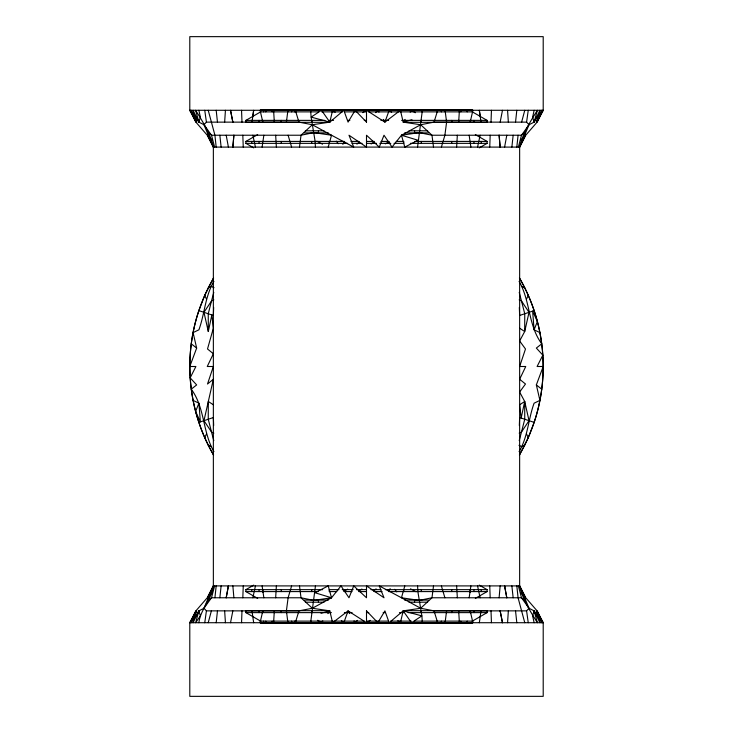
<?xml version="1.0" encoding="UTF-8"?>
<svg xmlns="http://www.w3.org/2000/svg" width="733" height="733" viewBox="0 0 733 733"><rect width="100%" height="100%" fill="white"/><g stroke="black" fill="none" stroke-linecap="round" stroke-linejoin="round"><path stroke-width="1.1" d="M241.551 622.72L241.991 610.864M242.815 597.771L243.255 585.905M489.745 147.095L490.185 135.229M491.009 122.136L491.449 110.28M213.669 307.439L213.358 315.456L198.863 310.618L204.754 295.335L213.596 278.018M519.33 425.561L519.642 417.544L534.137 422.382L528.246 437.665L519.404 454.982M273.601 622.72L274.325 610.864M275.663 597.771L276.378 585.905M456.622 147.095L457.337 135.229M458.675 122.136L459.399 110.28M224.646 122.136L225.434 110.28M507.566 622.72L508.354 610.864M310.618 622.72L315.456 585.905M417.544 147.095L422.382 110.28M499.109 597.771L500.144 585.905M198.863 310.618C182.957 357.942 188.326 411.9 213.596 454.982M534.137 422.382C550.043 375.058 544.674 321.1 519.404 278.018M214.925 597.771L216.18 585.905M516.82 147.095L518.075 135.229M216.189 622.72L217.463 610.864M219.845 597.771L221.128 585.905M511.872 147.095L513.155 135.229M515.537 122.136L516.811 110.28M286.401 122.136L287.922 110.28M445.078 622.72L446.599 610.864M299.485 147.095L301.016 135.229L312.322 124.738L329.813 122.136L343.823 110.28L348.074 122.136L355.139 110.28L366.5 122.136M433.515 585.905L431.984 597.771L420.678 608.262L403.187 610.864L389.177 622.72L384.926 610.864L377.861 622.72L366.5 610.864M252.317 119.983L252.015 122.136L253.655 110.28L252.766 116.749M479.345 622.72L480.985 610.864M204.754 622.72L206.413 610.864L203.966 608.262L213.358 585.905L213.358 147.095C210.389 133.763 202.803 121.724 195.619 110.28L198.909 122.136L203.966 124.738L211.498 135.229L214.622 147.095M518.378 585.905L521.502 597.771L529.034 608.262L534.091 610.864L537.381 622.72C530.197 611.276 522.611 599.237 519.642 585.905L519.642 147.095L529.034 124.738L526.587 122.136L528.246 110.28M262.102 147.095L263.853 135.229M469.935 592.383L470.412 589.149M469.147 597.771L470.898 585.905M213.917 281.371C205.057 296.233 204.727 313.834 198.909 329.813L193.081 332.599L196.655 348.074L189.792 366.5L195.903 366.5L190.159 377.861L196.655 384.926L191.258 389.177C204.983 407.676 202.537 432.14 213.917 451.629M519.083 451.629C527.943 436.767 528.273 419.166 534.091 403.187L539.919 400.401L536.345 384.926L543.208 366.5L537.097 366.5L542.841 355.139L536.345 348.074L541.742 343.823C528.017 325.324 530.463 300.86 519.083 281.371M504.597 147.095L506.796 135.229M230.519 622.72L232.847 610.864M500.163 122.136L502.481 110.28M213.779 292.412L211.498 301.016L203.966 312.322L208.3 331.536L211.846 314.952L213.358 328.21L207.512 348.99L213.358 353.737L207.247 366.5L213.358 366.5L207.512 384.01L213.358 379.263L203.966 420.678L211.498 431.984L213.779 440.588M519.221 440.588L521.502 431.984L529.034 420.678L524.7 401.464L521.154 418.048L519.642 404.79L524.7 401.464L519.642 392.027L525.488 384.01L519.642 379.263L525.753 366.5L519.642 366.5L525.488 348.99L519.642 340.973L524.7 331.536L529.034 312.322L521.502 301.016L519.221 292.412M252.848 597.771L255.441 585.905M477.559 147.095L480.142 135.229M198.863 622.72C200.512 609.297 211.7 599.337 213.358 585.905L519.642 585.905L525.753 597.771L537.097 610.864L543.208 622.72L543.208 696.35L189.792 696.35L189.792 622.72L195.903 610.864L207.247 597.771L213.358 585.905L207.512 597.771M518.378 147.095L521.502 135.229L529.034 124.738L534.091 122.136L537.381 110.28C530.197 121.724 522.611 133.763 519.642 147.095L213.358 147.095L207.247 135.229L195.903 122.136L189.792 110.28L189.792 36.65L543.208 36.65L543.208 110.28L537.097 122.136L525.753 135.229L519.642 147.095L525.488 135.229M534.137 110.28L532.634 117.106L534.091 122.136L541.742 110.28L536.345 122.136L542.841 110.28L537.097 122.136M260.582 620.567L260.078 622.72L262.826 610.864L262.322 613.017M470.174 122.136L472.922 110.28M310.618 110.28L311.122 117.106L329.813 122.136L332.599 110.28L335.183 112.25M422.382 622.72L421.878 615.894L403.187 610.864L400.401 622.72L397.817 620.75M214.622 585.905L211.498 597.771L203.966 608.262L198.909 610.864L191.258 622.72L196.655 610.864L190.159 622.72L195.903 610.864M208.227 622.72L211.379 610.864M521.621 122.136L524.773 110.28M198.909 610.864L195.619 622.72L200.366 615.894L198.909 610.864L193.081 622.72L195.684 614.098M328.21 147.095L331.536 135.229L312.322 124.738L298.954 122.136L206.413 122.136L203.966 124.738L209.565 138.198M404.79 585.905L401.464 597.771L420.678 608.262L434.046 610.864L526.587 610.864L529.034 608.262L523.435 594.802M198.909 122.136L193.081 110.28L196.655 122.136L191.258 110.28L198.909 122.136L200.366 117.106L198.863 110.28M534.091 610.864L539.919 622.72L536.345 610.864L541.742 622.72L534.091 610.864L532.634 615.894L534.137 622.72M291.615 585.905L288.106 597.771L286.401 610.864L287.922 622.72M441.385 147.095L444.894 135.229L446.599 122.136L445.078 110.28M537.316 118.902L539.919 110.28L534.091 122.136M211.846 140.26L208.3 135.229L208.254 132.627L211.498 135.229L301.016 135.229L313.751 132.627L331.536 135.229L353.737 147.095L348.99 135.229L366.5 147.095L366.5 135.229L379.263 147.095L384.01 135.229L392.027 147.095L401.464 135.229L420.678 124.738L434.046 122.136L437.665 110.28M295.335 622.72L298.954 610.864L312.322 608.262L331.536 597.771L340.973 585.905L348.99 597.771L353.737 585.905L366.5 597.771L366.5 585.905L384.01 597.771L379.263 585.905L401.464 597.771L419.249 600.373L431.984 597.771L521.502 597.771L524.746 600.373L524.7 597.771L521.154 592.74M198.909 403.187L195.619 411.479L200.366 421.878L198.909 403.187L193.081 400.401M534.091 329.813L537.381 321.521L532.634 311.122L534.091 329.813L539.919 332.599M204.754 437.665L206.413 434.046M526.587 298.954L528.246 295.335M196.087 611.853L189.792 622.72L543.208 622.72L536.345 610.864M536.913 121.147L543.208 110.28L189.792 110.28L196.655 122.136M342.824 144.355L344.675 141.616M388.325 591.384L390.176 588.645M405.102 119.406L403.187 122.136L420.678 124.738L431.984 135.229L433.515 147.095M410.205 112.103L411.479 110.28L415.263 112.763M322.795 620.897L321.521 622.72L317.737 620.237M327.898 613.594L329.813 610.864L312.322 608.262L301.016 597.771L299.485 585.905M521.154 140.26L524.7 135.229L524.746 132.627L521.502 135.229L431.984 135.229L419.249 132.627L401.464 135.229L404.79 147.095L418.048 140.26L401.464 135.229M211.846 592.74L208.3 597.771L208.254 600.373L211.498 597.771L301.016 597.771L313.751 600.373L331.536 597.771L328.21 585.905L314.952 592.74L331.536 597.771M375.589 112.653L377.861 110.28L378.952 112.103M357.411 620.347L355.139 622.72L354.048 620.897M356.925 144.126L359.326 141.9M373.674 591.1L376.075 588.874M371.109 143.97L373.876 142.092M359.124 590.908L361.891 589.03M362.817 112.653L366.5 110.28L384.926 122.136L400.401 110.28L403.187 122.136L411.983 119.772M370.183 620.347L366.5 622.72L348.074 610.864L332.599 622.72L329.813 610.864L321.017 613.228M333.561 120.377L329.236 120.377L329.236 122.31L245.894 122.31L245.894 120.377L260.627 111.874L318.434 111.874L318.434 109.776M253.755 147.874L245.894 143.347L245.894 141.414L257.677 134.615M479.245 147.874L487.106 143.347L487.097 141.414L475.323 134.615M257.677 598.385L245.903 591.586L245.894 589.653L253.755 585.126M475.323 598.385L487.106 591.586L487.106 589.653L479.245 585.126M414.566 623.224L414.566 621.126L472.373 621.126L487.106 612.623L487.106 610.69L403.764 610.69L403.764 612.623L399.439 612.623M385.32 143.851L389.351 141.698M343.649 591.302L347.68 589.149M213.834 299.861L211.498 301.016L208.254 313.751L208.3 331.536M519.166 433.139L521.502 431.984L524.746 419.249L524.7 401.464M208.227 287.922L211.379 286.401L214.036 287.684M524.773 445.078L521.621 446.599L518.964 445.316M198.863 422.382L213.358 417.544L213.669 425.561M534.137 310.618L519.642 315.456L519.33 307.439M321.723 111.874L342.403 111.874M344.556 111.874L366.5 111.874M368.708 111.874L399.219 111.874L399.219 109.776M400.31 111.874L472.373 111.874L487.097 120.377L487.106 122.31L403.764 122.31L403.764 120.377M245.894 120.377L324.866 120.377M347.634 120.377L349.852 120.377M364.283 120.377L366.5 120.377M380.931 120.377L388.609 120.377M401.602 120.377L487.097 120.377M434.046 122.136L526.587 122.136M305.359 130.813L323.913 130.813M409.087 130.813L427.641 130.813M304.268 132.911L328.302 132.911M404.698 132.911L428.732 132.911M245.894 141.414L344.391 141.414M350.96 141.414L358.73 141.414M366.5 141.414L374.27 141.414M380.931 141.414L388.609 141.414M396.186 141.414L403.764 141.414L403.764 143.347L394.024 143.347M414.695 141.414L487.097 141.414M245.894 143.347L347.634 143.347M352.069 143.347L362.065 143.347M366.5 143.347L376.487 143.347M379.813 143.347L390.781 143.347M410.324 143.347L487.106 143.347M245.894 589.653L322.676 589.653M338.976 589.653L329.236 589.653L329.236 591.586L336.814 591.586M342.219 589.653L353.187 589.653M356.513 589.653L366.5 589.653M370.935 589.653L380.931 589.653M385.366 589.653L487.106 589.653M245.903 591.586L318.305 591.586M344.391 591.586L352.069 591.586M358.73 591.586L366.5 591.586M374.27 591.586L382.04 591.586M388.609 591.586L487.106 591.586M304.268 600.089L328.302 600.089M404.698 600.089L428.732 600.089M305.359 602.187L323.913 602.187M409.087 602.187L427.641 602.187M206.413 610.864L298.954 610.864M329.236 612.623L329.236 610.69L245.894 610.69L245.903 612.623L331.398 612.623M344.391 612.623L352.069 612.623M366.5 612.623L368.717 612.623M383.148 612.623L385.366 612.623M408.134 612.623L487.106 612.623M245.903 612.623L260.627 621.126L332.69 621.126M364.292 621.126L333.781 621.126L333.781 623.224M366.5 621.126L388.444 621.126M390.597 621.126L411.277 621.126M521.621 286.401L524.773 287.922M208.227 445.078L211.379 446.599M519.166 299.861L521.502 301.016L524.746 313.751L524.7 331.536L519.642 328.21M213.834 433.139L211.498 431.984L208.254 419.249L208.3 401.464L213.358 404.79M316.848 141.231L322.529 144.163M410.471 588.837L416.152 591.769M536.345 384.926L541.742 389.177M191.258 343.823L196.655 348.074M391.651 112.369L389.177 110.28L384.926 122.136L383.295 119.406M341.349 620.631L343.823 622.72L348.074 610.864L349.705 613.594M336.255 141.157L338.279 143.705M394.721 589.295L396.745 591.843M329.813 122.136L321.521 110.28L311.122 117.106L314.952 140.26L315.456 147.095M403.187 610.864L411.479 622.72L421.878 615.894L418.048 592.74L417.544 585.905M536.886 611.853L542.841 622.72L537.097 610.864M196.114 121.147L190.159 110.28L195.903 122.136M525.488 597.771L519.642 585.905L522.592 592.832M207.512 135.229L213.358 147.095L210.408 140.168M526.587 434.046L528.246 437.665M204.754 295.335L206.413 298.954M295.335 110.28L298.954 122.136M434.046 610.864L437.665 622.72M441.385 585.905L444.894 597.771M288.106 135.229L291.615 147.095M524.773 622.72L518.075 597.771L516.82 585.905M208.227 110.28L214.925 135.229L216.18 147.095M470.668 613.017L470.174 610.864L472.922 622.72L472.419 620.567M260.078 110.28L262.826 122.136M477.559 585.905L480.142 597.771M252.848 135.229L255.441 147.095M226.195 135.229L228.403 147.095M469.147 135.229L470.888 147.095M262.112 585.905L263.853 597.771M262.579 589.149L263.055 592.383M526.587 610.864L528.246 622.72M204.754 110.28L206.413 122.136M480.234 116.749L479.345 110.28L480.985 122.136L480.683 119.983M252.015 610.864L253.655 622.72M515.537 610.864L516.811 622.72M511.872 585.905L513.155 597.771M219.845 135.229L221.128 147.095M216.189 110.28L217.463 122.136M232.856 585.905L233.891 597.771M507.566 110.28L508.354 122.136M224.646 610.864L225.434 622.72M458.675 610.864L459.399 622.72M456.622 585.905L457.337 597.771M275.663 135.229L276.378 147.095M273.601 110.28L274.325 122.136M491.009 610.864L491.449 622.72M489.745 585.905L490.185 597.771M242.815 135.229L243.255 147.095M241.551 110.28L241.991 122.136M481.196 120.377L481.196 122.31M481.196 141.414L481.196 143.347M481.196 589.653L481.196 591.586M481.196 610.69L481.196 612.623M473.958 120.377L473.958 122.31M473.958 141.414L473.958 143.347M473.958 589.653L473.958 591.586M473.958 610.69L473.958 612.623M472.373 111.874L472.373 109.776L260.627 109.776L260.627 111.874M472.373 621.126L472.373 623.224L260.627 623.224L260.627 621.126M467.196 109.776L467.196 111.874M467.196 621.126L467.196 623.224M460.837 109.776L460.837 111.874M460.837 621.126L460.837 623.224M451.775 120.377L451.775 122.31M451.775 141.414L451.775 143.347M451.775 589.653L451.775 591.586M451.775 610.69L451.775 612.623M441.367 109.776L441.367 111.874M441.367 621.126L441.367 623.224M421.255 120.377L421.255 122.31M421.255 141.414L421.255 143.347M421.255 589.653L421.255 591.586M421.255 610.69L421.255 612.623M414.566 109.776L414.566 111.874M414.566 130.813L414.566 132.911M414.566 600.089L414.566 602.187M403.764 589.653L403.764 591.586M399.219 621.126L399.219 623.224M366.5 109.776L366.5 122.31M366.5 610.69L366.5 623.224M333.781 109.776L333.781 111.874M329.236 141.414L329.236 143.347M318.434 130.813L318.434 132.911M318.434 600.089L318.434 602.187M318.434 621.126L318.434 623.224M311.745 120.377L311.745 122.31M311.745 141.414L311.745 143.347M311.745 589.653L311.745 591.586M311.745 610.69L311.745 612.623M294.629 109.776L294.629 111.874M294.629 621.126L294.629 623.224M291.633 109.776L291.633 111.874M291.633 621.126L291.633 623.224M281.225 120.377L281.225 122.31M281.225 141.414L281.225 143.347M281.225 589.653L281.225 591.586M281.225 610.69L281.225 612.623M272.163 109.776L272.163 111.874M272.163 621.126L272.163 623.224M265.804 109.776L265.804 111.874M265.804 621.126L265.804 623.224M263.55 109.776L263.55 111.874M263.55 621.126L263.55 623.224M259.042 120.377L259.042 122.31M259.042 141.414L259.042 143.347M259.042 589.653L259.042 591.586M259.042 610.69L259.042 612.623M251.804 120.377L251.804 122.31M251.804 141.414L251.804 143.347M251.804 589.653L251.804 591.586M251.804 610.69L251.804 612.623M519.724 278.476A176.708 176.708 0 0 1 519.724 454.524M213.276 454.524A176.708 176.708 0 0 1 213.276 278.476M233.891 135.229L232.856 147.095L233.891 135.229M228.403 585.905L226.195 597.771L228.403 585.905M502.481 622.72L500.153 610.864L502.481 622.72M232.847 122.136L230.519 110.28L232.837 122.136M506.805 597.771L504.597 585.905L506.796 597.771M500.144 147.095L499.109 135.229L500.144 147.095"/></g></svg>
